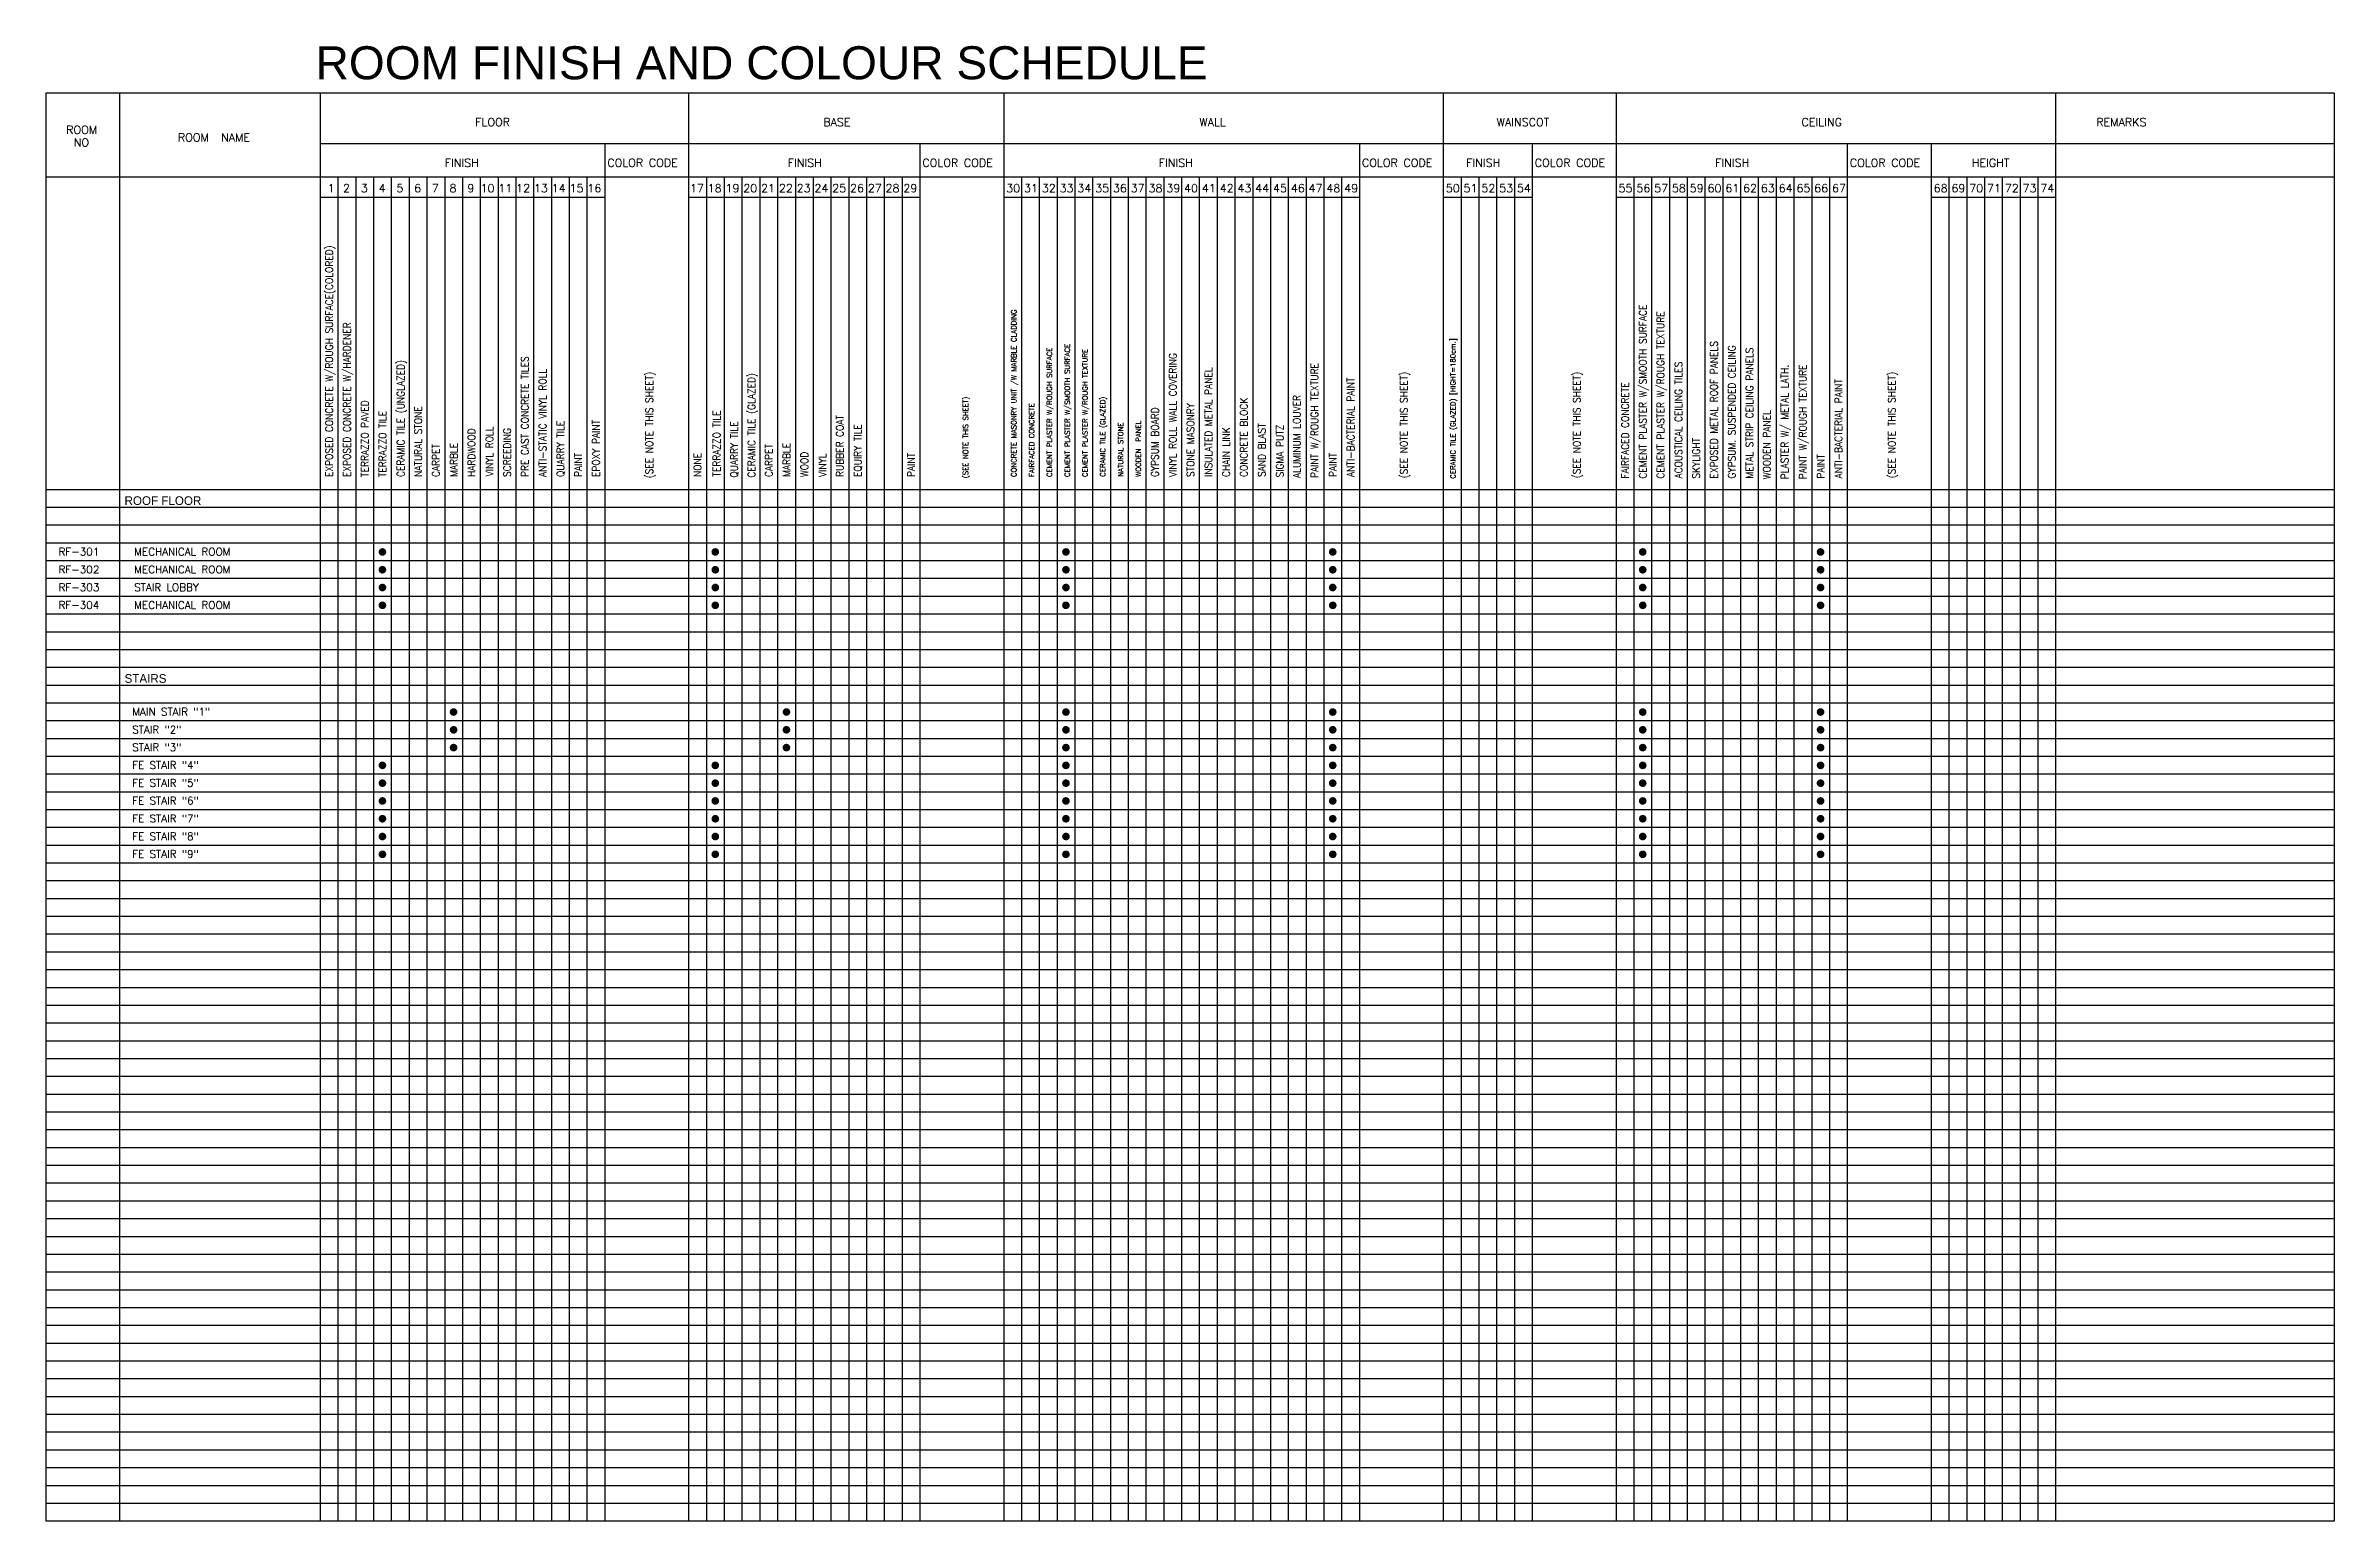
# Model space of a CAD drawing. Extents: x 1354483 to 1455807, y 4230 to 69564.
import ezdxf

# ---------------------------------------------------------------- set-up
doc = ezdxf.new("R2010")
doc.units = 0
doc.layers.get('0').update_dxf_attribs({"linetype": 'CONTINUOUS'})
for name, color, linetype in [('LIFTS', 1, 'CONTINUOUS'), ('LINE', 5, 'CONTINUOUS'), ('RAKA', 2, 'CONTINUOUS'), ('TEXT', 2, 'CONTINUOUS')]:
    doc.layers.add(name, color=color, linetype=linetype)
doc.styles.add('EBORD2', font='romand.shx')
doc.styles.add('ROMANS', font='ROMANS.shx', dxfattribs={"height": 200})
doc.styles.add('STYLE1', font='')
doc.styles.add('STYLE2', font='swissek.ttf')
doc.styles.get('STYLE1').set_extended_font_data('Andalus')

# ---------------------------------------------------------------- blocks, each defined once
blk = doc.blocks.new('DOT1')
at = {"color": 2, "const_width": 150}
blk.add_lwpolyline([(-425, -350, 1), (-275, -350, 1)], format="xyb", close=True, dxfattribs=at)

msp = doc.modelspace()

# ---------------------------------------------------------------- linework, layer by layer
at = {"layer": 'LINE', "color": 2}
for p, q in [((1354483, 67464), (1354483, 4230)), ((1455807, 67464), (1354483, 67464)), ((1455807, 67464), (1354483, 67464)), ((1357746, 67464), (1357746, 49905)), ((1366633, 67464), (1366633, 49905)), ((1382946, 67464), (1382946, 49905)), ((1396896, 67464), (1396896, 49905)), ((1416358, 67464), (1416358, 49905)), ((1424008, 67464), (1424008, 49905)), ((1443471, 67464), (1443471, 49905)), ((1455807, 67464), (1455807, 49905)), ((1455807, 65214), (1366633, 65214)), ((1379233, 65214), (1379233, 49905)), ((1393183, 65214), (1393183, 49905)), ((1412646, 65214), (1412646, 49905)), ((1420296, 65214), (1420296, 49905)), ((1434246, 65214), (1434246, 49905)), ((1437958, 65214), (1437958, 4230)), ((1455807, 63751), (1354483, 63751)), ((1379233, 62851), (1366633, 62851)), ((1393183, 62851), (1382946, 62851)), ((1412646, 62851), (1396896, 62851)), ((1420296, 62851), (1416358, 62851)), ((1434246, 62851), (1424008, 62851)), ((1443471, 62851), (1437958, 62851)), ((1455807, 49905), (1354483, 49905)), ((1357746, 49905), (1357746, 4230)), ((1366633, 49905), (1366633, 4230)), ((1379233, 49905), (1379233, 4230)), ((1382946, 49905), (1382946, 4230)), ((1393183, 49905), (1393183, 4230)), ((1396896, 49905), (1396896, 4230)), ((1416358, 49905), (1416358, 4230)), ((1420296, 49905), (1420296, 4230)), ((1424008, 49905), (1424008, 4230)), ((1434246, 49905), (1434246, 4230)), ((1455807, 49118), (1354483, 49118)), ((1455807, 4230), (1354483, 4230)), ((1455807, 4230), (1354483, 4230))]:
    msp.add_line(p, q, dxfattribs=at)
at = {"layer": 'LINE'}
for p, q in [((1367421, 63751), (1367421, 49905)), ((1368208, 63751), (1368208, 49905)), ((1368996, 63751), (1368996, 49905)), ((1369783, 63751), (1369783, 49905)), ((1370571, 63751), (1370571, 49905)), ((1371358, 63751), (1371358, 49905)), ((1372146, 63751), (1372146, 49905)), ((1372933, 63751), (1372933, 49905)), ((1373721, 63751), (1373721, 49905)), ((1374508, 63751), (1374508, 49905)), ((1375296, 63751), (1375296, 49905)), ((1376083, 63751), (1376083, 49905)), ((1376871, 63751), (1376871, 49905)), ((1377658, 63751), (1377658, 49905)), ((1378446, 63751), (1378446, 49905)), ((1383733, 63751), (1383733, 49905)), ((1384521, 63751), (1384521, 49905)), ((1385308, 63751), (1385308, 49905)), ((1386096, 63751), (1386096, 49905)), ((1386883, 63751), (1386883, 49905)), ((1387671, 63751), (1387671, 49905)), ((1388458, 63751), (1388458, 49905)), ((1389246, 63751), (1389246, 49905)), ((1390033, 63751), (1390033, 49905)), ((1390821, 63751), (1390821, 49905)), ((1391608, 63751), (1391608, 49905)), ((1392396, 63751), (1392396, 49905)), ((1397683, 63751), (1397683, 49905)), ((1398471, 63751), (1398471, 49905)), ((1399258, 63751), (1399258, 49905)), ((1400046, 63751), (1400046, 49905)), ((1400833, 63751), (1400833, 49905)), ((1401621, 63751), (1401621, 49905)), ((1402408, 63751), (1402408, 49905)), ((1403196, 63751), (1403196, 49905)), ((1403983, 63751), (1403983, 49905)), ((1404771, 63751), (1404771, 49905)), ((1405558, 63751), (1405558, 49905)), ((1406346, 63751), (1406346, 49905)), ((1407133, 63751), (1407133, 49905)), ((1407921, 63751), (1407921, 49905)), ((1408708, 63751), (1408708, 49905)), ((1409496, 63751), (1409496, 49905)), ((1410283, 63751), (1410283, 49905)), ((1411071, 63751), (1411071, 49905)), ((1411858, 63751), (1411858, 49905)), ((1417146, 63751), (1417146, 49905)), ((1417933, 63751), (1417933, 49905)), ((1418721, 63751), (1418721, 49905)), ((1419508, 63751), (1419508, 49905)), ((1424796, 63751), (1424796, 49905)), ((1425583, 63751), (1425583, 49905)), ((1426371, 63751), (1426371, 49905)), ((1427158, 63751), (1427158, 49905)), ((1427946, 63751), (1427946, 49905)), ((1428733, 63751), (1428733, 49905)), ((1429521, 63751), (1429521, 49905)), ((1430308, 63751), (1430308, 49905)), ((1431096, 63751), (1431096, 49905)), ((1431883, 63751), (1431883, 49905)), ((1432671, 63751), (1432671, 49905)), ((1433458, 63751), (1433458, 49905)), ((1438746, 63751), (1438746, 4230)), ((1439533, 63751), (1439533, 4230)), ((1440321, 63751), (1440321, 4230)), ((1441108, 63751), (1441108, 4230)), ((1441896, 63751), (1441896, 49905)), ((1442683, 63751), (1442683, 49905)), ((1367421, 49905), (1367421, 4230)), ((1368208, 49905), (1368208, 4230)), ((1368996, 49905), (1368996, 4230)), ((1369783, 49905), (1369783, 4230)), ((1370571, 49905), (1370571, 4230)), ((1371358, 49905), (1371358, 4230)), ((1372146, 49905), (1372146, 4230)), ((1372933, 49905), (1372933, 4230)), ((1373721, 49905), (1373721, 4230)), ((1374508, 49905), (1374508, 4230)), ((1375296, 49905), (1375296, 4230)), ((1376083, 49905), (1376083, 4230)), ((1376871, 49905), (1376871, 4230)), ((1377658, 49905), (1377658, 4230)), ((1378446, 49905), (1378446, 4230)), ((1383733, 49905), (1383733, 4230)), ((1384521, 49905), (1384521, 4230)), ((1385308, 49905), (1385308, 4230)), ((1386096, 49905), (1386096, 4230)), ((1386883, 49905), (1386883, 4230)), ((1387671, 49905), (1387671, 4230)), ((1388458, 49905), (1388458, 4230)), ((1389246, 49905), (1389246, 4230)), ((1390033, 49905), (1390033, 4230)), ((1390821, 49905), (1390821, 4230)), ((1391608, 49905), (1391608, 4230)), ((1392396, 49905), (1392396, 4230)), ((1397683, 49905), (1397683, 4230)), ((1398471, 49905), (1398471, 4230)), ((1399258, 49905), (1399258, 4230)), ((1400046, 49905), (1400046, 4230)), ((1400833, 49905), (1400833, 4230)), ((1401621, 49905), (1401621, 4230)), ((1402408, 49905), (1402408, 4230)), ((1403196, 49905), (1403196, 4230)), ((1403983, 49905), (1403983, 4230)), ((1404771, 49905), (1404771, 4230)), ((1405558, 49905), (1405558, 4230)), ((1406346, 49905), (1406346, 4230)), ((1407133, 49905), (1407133, 4230)), ((1407921, 49905), (1407921, 4230)), ((1408708, 49905), (1408708, 4230)), ((1409496, 49905), (1409496, 4230)), ((1410283, 49905), (1410283, 4230)), ((1411071, 49905), (1411071, 4230)), ((1411858, 49905), (1411858, 4230)), ((1412646, 49905), (1412646, 4230)), ((1417146, 49905), (1417146, 4230)), ((1417933, 49905), (1417933, 4230)), ((1418721, 49905), (1418721, 4230)), ((1419508, 49905), (1419508, 4230)), ((1424796, 49905), (1424796, 4230)), ((1425583, 49905), (1425583, 4230)), ((1426371, 49905), (1426371, 4230)), ((1427158, 49905), (1427158, 4230)), ((1427946, 49905), (1427946, 4230)), ((1428733, 49905), (1428733, 4230)), ((1429521, 49905), (1429521, 4230)), ((1430308, 49905), (1430308, 4230)), ((1431096, 49905), (1431096, 4230)), ((1431883, 49905), (1431883, 4230)), ((1432671, 49905), (1432671, 4230)), ((1433458, 49905), (1433458, 4230)), ((1441896, 49905), (1441896, 4230)), ((1442683, 49905), (1442683, 4230)), ((1443471, 49905), (1443471, 4230)), ((1455807, 49905), (1455807, 4230)), ((1455807, 48330), (1354483, 48330)), ((1455807, 47543), (1354483, 47543)), ((1455807, 46755), (1354483, 46755)), ((1455807, 46755), (1354483, 46755)), ((1455807, 45968), (1354483, 45968)), ((1455807, 45180), (1354483, 45180)), ((1455807, 44393), (1354483, 44393)), ((1455807, 43605), (1354483, 43605)), ((1455807, 42818), (1354483, 42818)), ((1455807, 42030), (1354483, 42030)), ((1455807, 41243), (1354483, 41243)), ((1455807, 40455), (1354483, 40455)), ((1455807, 39668), (1354483, 39668)), ((1455807, 38880), (1354483, 38880)), ((1455807, 38093), (1354483, 38093)), ((1455807, 37305), (1354483, 37305)), ((1455807, 36518), (1354483, 36518)), ((1455807, 35730), (1354483, 35730)), ((1455807, 34943), (1354483, 34943)), ((1455807, 34155), (1354483, 34155)), ((1455807, 33368), (1354483, 33368)), ((1455807, 32580), (1354483, 32580)), ((1455807, 31793), (1354483, 31793)), ((1455807, 31005), (1354483, 31005)), ((1455807, 30218), (1354483, 30218)), ((1455807, 29430), (1354483, 29430)), ((1455807, 28643), (1354483, 28643)), ((1455807, 27855), (1354483, 27855)), ((1455807, 27068), (1354483, 27068)), ((1455807, 26280), (1354483, 26280)), ((1455807, 25493), (1354483, 25493)), ((1455807, 24705), (1354483, 24705)), ((1455807, 23918), (1354483, 23918)), ((1455807, 23130), (1354483, 23130)), ((1455807, 22343), (1354483, 22343)), ((1455807, 21555), (1354483, 21555)), ((1455807, 20768), (1354483, 20768)), ((1455807, 19980), (1354483, 19980)), ((1455807, 19193), (1354483, 19193)), ((1455807, 18405), (1354483, 18405)), ((1455807, 17618), (1354483, 17618)), ((1455807, 16830), (1354483, 16830)), ((1455807, 16043), (1354483, 16043)), ((1455807, 15255), (1354483, 15255)), ((1455807, 14468), (1354483, 14468)), ((1455807, 13680), (1354483, 13680)), ((1455807, 12893), (1354483, 12893)), ((1455807, 12105), (1354483, 12105)), ((1455807, 12105), (1354483, 12105)), ((1455807, 11318), (1354483, 11318)), ((1455807, 11318), (1354483, 11318)), ((1455807, 10530), (1354483, 10530)), ((1455807, 10530), (1354483, 10530)), ((1455807, 9743), (1354483, 9743)), ((1455807, 9743), (1354483, 9743)), ((1455807, 8955), (1354483, 8955)), ((1455807, 8955), (1354483, 8955)), ((1455807, 8168), (1354483, 8168)), ((1455807, 8168), (1354483, 8168)), ((1455807, 7380), (1354483, 7380)), ((1455807, 7380), (1354483, 7380)), ((1455807, 6593), (1354483, 6593)), ((1455807, 6593), (1354483, 6593)), ((1455807, 5805), (1354483, 5805)), ((1455807, 5805), (1354483, 5805)), ((1455807, 5018), (1354483, 5018)), ((1455807, 5018), (1354483, 5018)), ((1455807, 5018), (1354483, 5018)), ((1455807, 5018), (1354483, 5018))]:
    msp.add_line(p, q, dxfattribs=at)

# ---------------------------------------------------------------- block references
at = {"layer": 'LIFTS', "xscale": 1.125, "yscale": 1.125, "zscale": 1.125}
for p in [(1369783, 47543), (1384521, 47543), (1400046, 47543), (1411858, 47543), (1425583, 47543), (1433458, 47543), (1369783, 46755), (1369783, 45968), (1384521, 46755), (1384521, 45968), (1400046, 46755), (1400046, 45968), (1411858, 46755), (1411858, 45968), (1425583, 46755), (1425583, 45968), (1433458, 46755), (1433458, 45968), (1369783, 45180), (1384521, 45180), (1400046, 45180), (1411858, 45180), (1425583, 45180), (1433458, 45180), (1372933, 40455), (1387671, 40455), (1400046, 40455), (1411858, 40455), (1425583, 40455), (1433458, 40455), (1372933, 39668), (1372933, 38880), (1387671, 39668), (1387671, 38880), (1400046, 39668), (1400046, 38880), (1411858, 39668), (1411858, 38880), (1425583, 39668), (1425583, 38880), (1433458, 39668), (1433458, 38880), (1369783, 38093), (1384521, 38093), (1400046, 38093), (1411858, 38093), (1425583, 38093), (1433458, 38093), (1369783, 37305), (1384521, 37305), (1400046, 37305), (1411858, 37305), (1425583, 37305), (1433458, 37305), (1369783, 36518), (1369783, 35730), (1384521, 36518), (1384521, 35730), (1400046, 36518), (1400046, 35730), (1411858, 36518), (1411858, 35730), (1425583, 36518), (1425583, 35730), (1433458, 36518), (1433458, 35730), (1369783, 34943), (1384521, 34943), (1400046, 34943), (1411858, 34943), (1425583, 34943), (1433458, 34943), (1369783, 34155), (1384521, 34155), (1400046, 34155), (1411858, 34155), (1425583, 34155), (1433458, 34155)]:
    msp.add_blockref('DOT1', p, dxfattribs=at)

# ---------------------------------------------------------------- texts
at = {"color": 1, "style": 'STYLE2'}
msp.add_text('ROOM FINISH AND COLOUR SCHEDULE', height=1462.5, dxfattribs=at).set_placement((1366427, 68079))
at = {"layer": 'LINE', "color": 2}
for s, height, style, p in [('FINISH', 360, 'ROMANS', (1403758, 64201)), ('1', 360, 'ROMANS', (1366971, 63076)), ('2', 360, 'ROMANS', (1367646, 63076)), ('3', 360, 'ROMANS', (1368433, 63076)), ('4', 360, 'ROMANS', (1369221, 63076)), ('5', 360, 'ROMANS', (1370008, 63076)), ('6', 360, 'ROMANS', (1370796, 63076)), ('7', 360, 'ROMANS', (1371573, 63076)), ('8', 360, 'ROMANS', (1372360, 63076)), ('9', 360, 'ROMANS', (1373148, 63076)), ('10', 360, 'ROMANS', (1373735, 63076)), ('11', 360, 'ROMANS', (1374522, 63076)), ('12', 360, 'ROMANS', (1375310, 63076)), ('13', 360, 'ROMANS', (1376097, 63076)), ('14', 360, 'ROMANS', (1376885, 63076)), ('15', 360, 'ROMANS', (1377672, 63076)), ('16', 360, 'ROMANS', (1378460, 63076)), ('17', 360, 'ROMANS', (1383004, 63076)), ('18', 360, 'ROMANS', (1383791, 63076)), ('19', 360, 'ROMANS', (1384579, 63076)), ('20', 360, 'ROMANS', (1385366, 63076)), ('21', 360, 'ROMANS', (1386154, 63076)), ('22', 360, 'ROMANS', (1386941, 63076)), ('23', 360, 'ROMANS', (1387729, 63076)), ('24', 360, 'ROMANS', (1388516, 63076)), ('25', 360, 'ROMANS', (1389304, 63076)), ('26', 360, 'ROMANS', (1390091, 63076)), ('27', 360, 'ROMANS', (1390879, 63076)), ('28', 360, 'ROMANS', (1391666, 63076)), ('29', 360, 'ROMANS', (1392454, 63076)), ('30', 360, 'ROMANS', (1397008, 63076)), ('31', 360, 'ROMANS', (1397796, 63076)), ('32', 360, 'ROMANS', (1398583, 63076)), ('33', 360, 'ROMANS', (1399371, 63076)), ('34', 360, 'ROMANS', (1400158, 63076)), ('35', 360, 'ROMANS', (1400946, 63076)), ('36', 360, 'ROMANS', (1401733, 63076)), ('37', 360, 'ROMANS', (1402521, 63076)), ('38', 360, 'ROMANS', (1403308, 63076)), ('39', 360, 'ROMANS', (1404096, 63076)), ('40', 360, 'ROMANS', (1404883, 63076)), ('41', 360, 'ROMANS', (1405671, 63076)), ('42', 360, 'ROMANS', (1406458, 63076)), ('43', 360, 'ROMANS', (1407246, 63076)), ('44 ', 360, 'ROMANS', (1408033, 63076)), ('45', 360, 'ROMANS', (1408821, 63076)), ('46', 360, 'ROMANS', (1409608, 63076)), ('47', 360, 'ROMANS', (1410396, 63076)), ('48', 360, 'ROMANS', (1411183, 63076)), ('49', 360, 'ROMANS', (1411971, 63076)), ('50', 360, 'ROMANS', (1416471, 63076)), ('51', 360, 'ROMANS', (1417258, 63076)), ('52', 360, 'ROMANS', (1418046, 63076)), ('53', 360, 'ROMANS', (1418833, 63076)), ('54', 360, 'ROMANS', (1419621, 63076)), ('55', 360, 'ROMANS', (1424121, 63076)), ('56', 360, 'ROMANS', (1424908, 63076)), ('57', 360, 'ROMANS', (1425696, 63076)), ('58', 360, 'ROMANS', (1426483, 63076)), ('59', 360, 'ROMANS', (1427271, 63076)), ('60', 360, 'ROMANS', (1428058, 63076)), ('61', 360, 'ROMANS', (1428846, 63076)), ('62', 360, 'ROMANS', (1429633, 63076)), ('63', 360, 'ROMANS', (1430421, 63076)), ('64 ', 360, 'ROMANS', (1431208, 63076)), ('65', 360, 'ROMANS', (1431996, 63076)), ('66', 360, 'ROMANS', (1432783, 63076)), ('67', 360, 'ROMANS', (1433571, 63076)), ('68', 360, 'ROMANS', (1438071, 63076)), ('69', 360, 'ROMANS', (1438858, 63076)), ('70', 360, 'ROMANS', (1439646, 63076)), ('71', 360, 'ROMANS', (1440433, 63076)), ('72', 360, 'ROMANS', (1441221, 63076)), ('73', 360, 'ROMANS', (1442008, 63076)), ('74', 360, 'ROMANS', (1442796, 63076)), ('RF-301', 337.5, 'EBORD2', (1355046, 46991)), ('MECHANICAL ROOM', 337.5, 'EBORD2', (1358395, 46991)), ('RF-302', 337.5, 'EBORD2', (1355046, 46204)), ('RF-303', 337.5, 'EBORD2', (1355046, 45416)), ('STAIR LOBBY', 337.5, 'EBORD2', (1358395, 45416)), ('MECHANICAL ROOM', 337.5, 'EBORD2', (1358395, 46204)), ('RF-304', 337.5, 'EBORD2', (1355046, 44629)), ('MECHANICAL ROOM', 337.5, 'EBORD2', (1358395, 44629)), ('MAIN STAIR "1"', 337.5, 'EBORD2', (1358308, 39904)), ('STAIR "2"', 337.5, 'EBORD2', (1358308, 39116)), ('STAIR "3"', 337.5, 'EBORD2', (1358308, 38329)), ('FE STAIR "4"', 337.5, 'EBORD2', (1358308, 37541)), ('FE STAIR "5"', 337.5, 'EBORD2', (1358308, 36754)), ('FE STAIR "6"', 337.5, 'EBORD2', (1358308, 35966)), ('FE STAIR "7"', 337.5, 'EBORD2', (1358308, 35179)), ('FE STAIR "8"', 337.5, 'EBORD2', (1358308, 34391)), ('FE STAIR "9"', 337.5, 'EBORD2', (1358308, 33604))]:
    msp.add_text(s, height=height, dxfattribs=dict(at, style=style)).set_placement(p)
at = {"layer": 'LINE', "color": 2, "style": 'EBORD2', "width": 0.9}
for s, height, p in [('EXPOSED CONCRETE W/ROUGH SURFACE(COLORED)', 326.25, (1367196, 50468)), ('CEMENT PLASTER W/SMOOTH SURFACE', 326.25, (1425358, 50401)), ('CEMENT PLASTER W/ROUGH TEXTURE', 326.25, (1426146, 50401)), ('EXPOSED CONCRETE W/HARDENER', 326.25, (1367983, 50468)), ('PRE CAST CONCRETE TILES', 326.25, (1375858, 50468)), ('VINYL ROLL WALL COVERING', 326.25, (1404546, 50468)), ('EXPOSED METAL ROOF PANELS', 326.25, (1428508, 50401)), ('GYPSUM. SUSPENDED CEILING', 326.25, (1429296, 50401)), ('METAL STRIP CEILING PANELS', 326.25, (1430083, 50401)), ('CERAMIC TILE (UNGLAZED)', 326.25, (1370360, 50467)), ('ANTI-STATIC VINYL ROLL', 326.25, (1376646, 50468)), ('(SEE NOTE THIS SHEET)', 326.25, (1381369, 50413)), ('CERAMIC TILE (GLAZED)', 326.25, (1385890, 50442)), ('INSULATED METAL PANEL', 326.25, (1406121, 50468)), ('PAINT W/ROUGH TEXTURE', 326.25, (1410821, 50429)), ('ANTI-BACTERIAL PAINT', 326.25, (1412421, 50468)), ('(SEE NOTE THIS SHEET)', 326.25, (1414781, 50413)), ('(SEE NOTE THIS SHEET)', 326.25, (1422431, 50413)), ('ACOUSTICAL CEILING TILES', 326.25, (1426933, 50401)), ('PLASTER W/ METAL LATH.', 326.25, (1431638, 50366)), ('PAINT W/ROUGH TEXTURE', 326.25, (1432438, 50369)), ('ANTI-BACTERIAL PAINT', 326.25, (1434021, 50401)), ('(SEE NOTE THIS SHEET)', 326.25, (1436381, 50413)), ('TERRAZZO PAVED', 326.25, (1368771, 50468)), ('STONE MASONRY', 326.25, (1405333, 50468)), ('CONCRETE BLOCK', 326.25, (1407696, 50468)), ('ALUMINUM LOUVER', 326.25, (1410036, 50424)), ('FAIRFACED CONCRETE', 326.25, (1424571, 50401)), ('TERRAZZO TILE', 326.25, (1369556, 50461)), ('NATURAL STONE', 326.25, (1371133, 50468)), ('VINYL ROLL', 326.2, (1374288, 50491)), ('QUARRY TILE', 326.25, (1377433, 50468)), ('EPOXY PAINT', 326.25, (1379008, 50468)), ('TERRAZZO TILE', 326.25, (1384350, 50485)), ('QUARRY TILE', 326.25, (1385120, 50442)), ('RUBBER COAT', 326.25, (1389808, 50468)), ('EQUIRY TILE', 326.25, (1390596, 50468)), ('GYPSUM BOARD', 326.25, (1403758, 50468)), ('SAND BLAST', 326.2, (1408483, 50468)), ('SIGMA PUTZ', 326.2, (1409291, 50448)), ('WOODEN PANEL', 326.25, (1430847, 50369)), ('CARPET', 326.2, (1371921, 50468)), ('MARBLE', 326.2, (1372708, 50468)), ('HARDWOOD', 326.2, (1373496, 50468)), ('SCREEDING', 326.2, (1375071, 50468)), ('CARPET', 326.2, (1386658, 50468)), ('MARBLE', 326.2, (1387446, 50468)), ('CHAIN LINK', 326.2, (1406908, 50468)), ('SKYLIGHT', 326.2, (1427721, 50401)), ('PAINT', 326.2, (1378221, 50468)), ('NONE', 326.2, (1383508, 50468)), ('WOOD', 326.2, (1388233, 50468)), ('VINYL', 326.2, (1389030, 50463)), ('PAINT', 326.2, (1392958, 50468)), ('PAINT', 326.2, (1411633, 50468)), ('PAINT', 326.2, (1433233, 50401))]:
    msp.add_text(s, height=height, rotation=90, dxfattribs=at).set_placement(p)
at = {"layer": 'LINE', "color": 2, "style": 'EBORD2'}
for s, p in [('CONCRETE MASONRY UNIT /W MARBLE CLADDING', (1397458, 50468)), ('CEMENT PLASTER W/ROUGH SURFACE', (1399033, 50468)), ('CEMENT PLASTER W/SMOOTH SURFACE', (1399821, 50468)), ('CEMENT PLASTER W/ROUGH TEXTURE', (1400608, 50468)), ('CERAMIC TILE (GLAZED) [HIGHT=180cm.]', (1416899, 50393)), ('(SEE NOTE THIS SHEET)', (1395319, 50413)), ('FAIRFACED CONCRETE', (1398246, 50468)), ('CERAMIC TILE (GLAZED)', (1401395, 50479)), ('NATURAL STONE', (1402182, 50479)), ('WOODEN  PANEL', (1402971, 50468))]:
    msp.add_text(s, height=225, rotation=90, dxfattribs=at).set_placement(p)
at = {"layer": 'RAKA', "style": 'ROMANS'}
for s, p in [('ROOM', (1355383, 65664)), ('FLOOR', (1373496, 66001)), ('BASE', (1388908, 66001)), ('WALL', (1405558, 66001)), ('WAINSCOT', (1418721, 66001)), ('CEILING', (1432221, 66001)), ('REMARKS', (1445271, 66001)), ('NO', (1355721, 65101)), ('ROOM', (1360333, 65326)), ('NAME', (1362246, 65326)), ('FINISH', (1372146, 64201)), ('COLOR CODE', (1379346, 64201)), ('FINISH', (1387333, 64201)), ('COLOR CODE', (1393296, 64201)), ('COLOR CODE', (1412758, 64201)), ('FINISH', (1417371, 64201)), ('COLOR CODE', (1420408, 64201)), ('FINISH', (1428396, 64201)), ('COLOR CODE', (1434358, 64201)), ('HEIGHT', (1439758, 64201))]:
    msp.add_text(s, height=360, dxfattribs=at).set_placement(p)
at = {"layer": 'TEXT', "style": 'STYLE1'}
for s, p in [('ROOF FLOOR', (1357971, 49230)), ('STAIRS', (1357971, 41355))]:
    msp.add_text(s, height=384.7, dxfattribs=at).set_placement(p)

doc.saveas('drawing.dxf')
